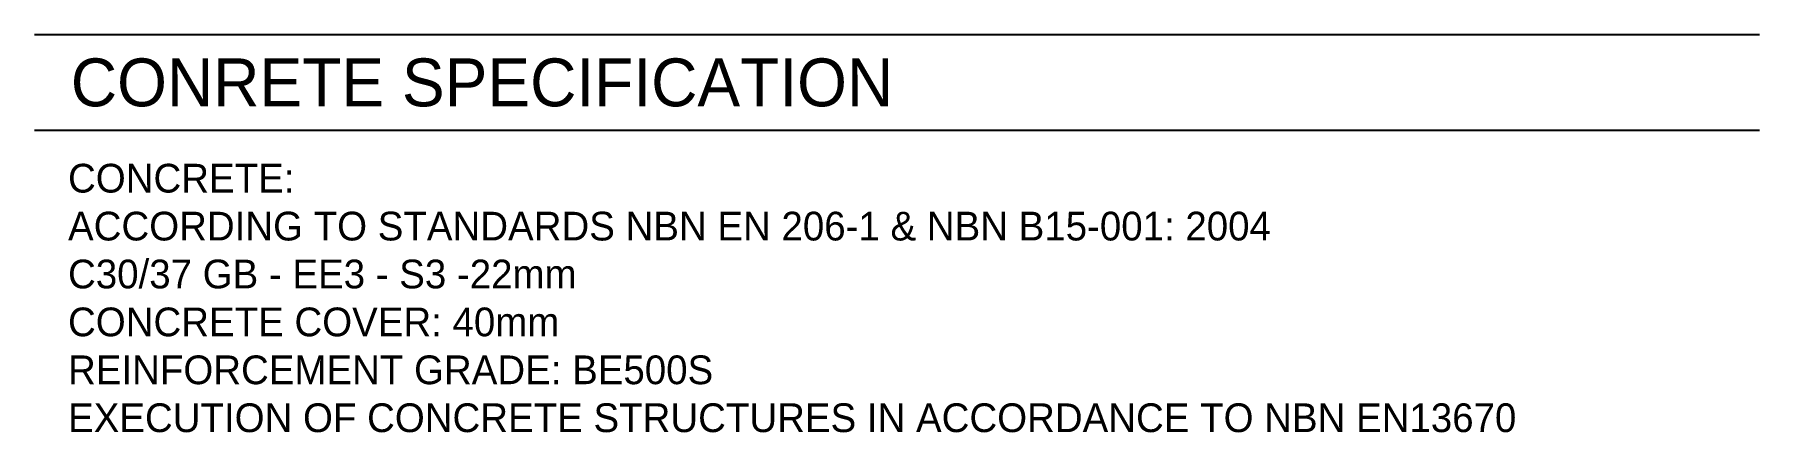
# Model space of a CAD drawing. Header units: millimetres. Extents: x 0 to 180, y -42 to 0.
import ezdxf

# ---------------------------------------------------------------- set-up
doc = ezdxf.new("R2010")
doc.units = ezdxf.units.MM
doc.layers.add('AC-0300-TEKST-35', color=2, linetype='Continuous')

# ---------------------------------------------------------------- blocks, each defined once
blk = doc.blocks.new('Titel-E')
at = {"transparency": 33554687}
for p, q in [((0, 0), (180, 0)), ((0, -10), (180, -10))]:
    blk.add_line(p, q, dxfattribs=at)
at = {"color": 6, "transparency": 33554687}
blk.add_attdef('HEADING', (3.79, -7.5), '', height=5, dxfattribs=at)

msp = doc.modelspace()

# ---------------------------------------------------------------- block references
at = {"transparency": 33554687}
ref = msp.add_blockref('Titel-E', (0, 0), dxfattribs=at)
ref.add_attrib('HEADING', 'CONRETE SPECIFICATION', (3.79, -7.5), dxfattribs={"color": 6, "height": 5})

# ---------------------------------------------------------------- texts
at = {"layer": 'AC-0300-TEKST-35', "transparency": 33554687, "insert": (3.5, -13.5), "char_height": 3, "attachment_point": 1}
msp.add_mtext('CONCRETE:\\PACCORDING TO STANDARDS NBN EN 206-1 & NBN B15-001: 2004\\PC30/37 GB - EE3 - S3 -22mm\\PCONCRETE COVER: 40mm\\PREINFORCEMENT GRADE: BE500S\\PEXECUTION OF CONCRETE STRUCTURES IN ACCORDANCE TO NBN EN13670', dxfattribs=at)

doc.saveas('drawing.dxf')
